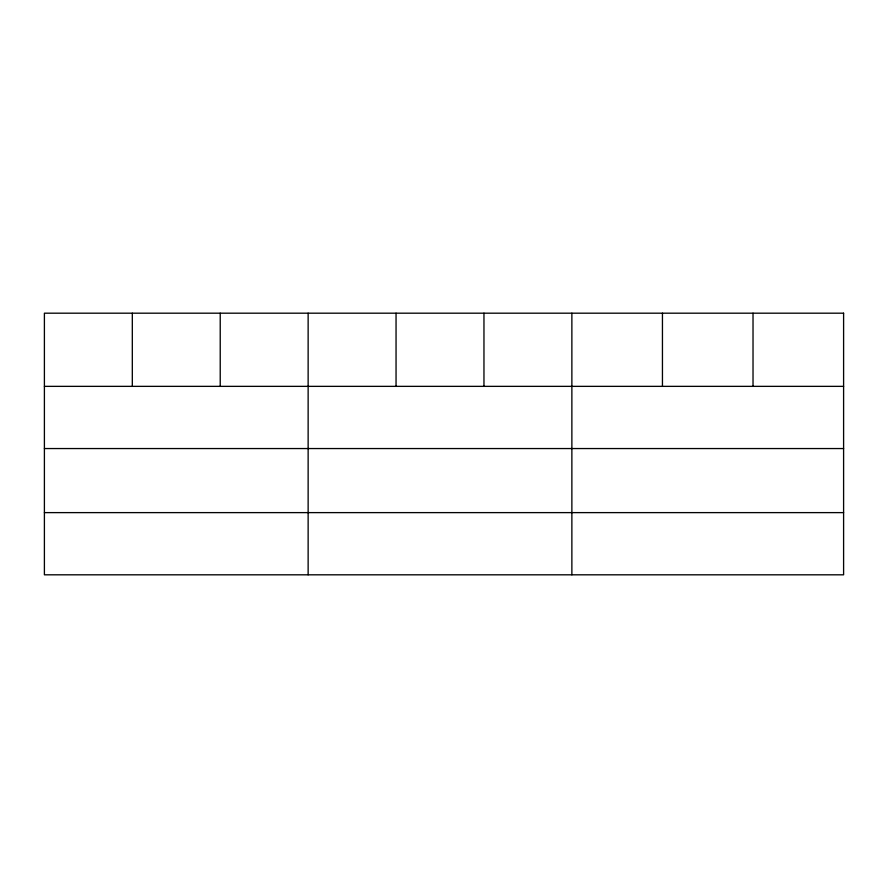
<?xml version="1.0" encoding="UTF-8"?>
<svg xmlns="http://www.w3.org/2000/svg" width="888" height="888" viewBox="0 0 888 888"><rect width="100%" height="100%" fill="white"/><g stroke="black" fill="none" stroke-linecap="round" stroke-linejoin="round"><path stroke-width="1.33" d="M44.4 386.358L843.6 386.358M44.4 448.551L843.6 448.551M44.4 512.62L843.6 512.62M753.024 313.187L753.024 386.358M662.448 313.187L662.448 386.358M571.872 313.187L571.872 574.814M483.96 313.187L483.96 386.358M396.048 313.187L396.048 386.358M308.136 313.187L308.136 574.814M220.224 313.187L220.224 386.358M132.312 313.187L132.312 386.358M843.6 313.187L44.4 313.187L44.4 574.814L843.6 574.814L843.6 313.187"/></g></svg>
